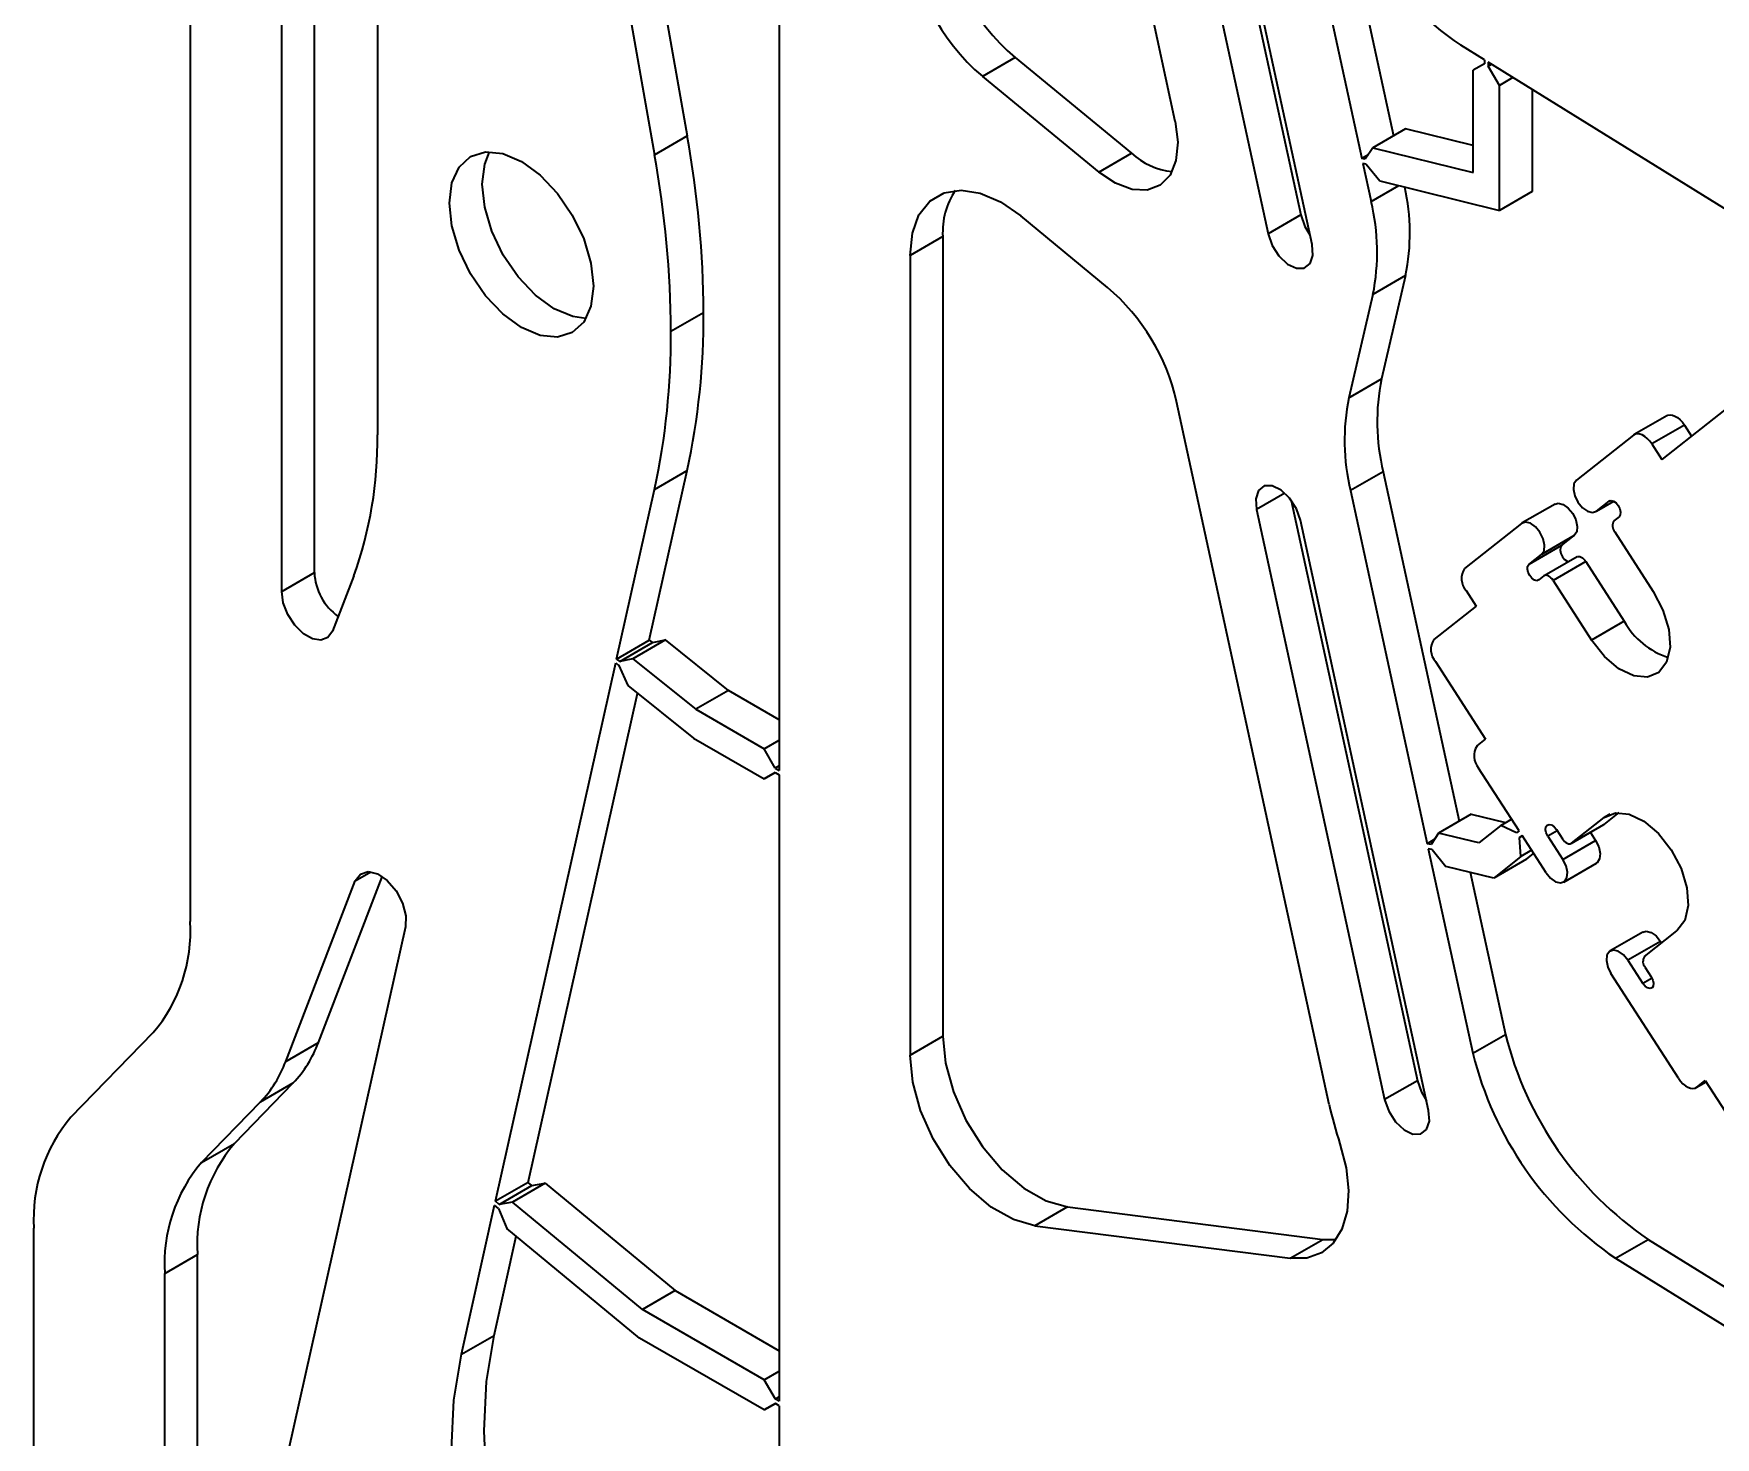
# Model space of a CAD drawing. Header units: millimetres. Extents: x 0 to 415, y 0 to 292.
# Drawn here: x 374.52 to 383.62, y 106.38 to 113.97 of the extents above; entities that cross this region are included whole.
import ezdxf

# ---------------------------------------------------------------- set-up
doc = ezdxf.new("R2010")
doc.units = ezdxf.units.MM

# ---------------------------------------------------------------- blocks, each defined once
blk = doc.blocks.new('SE825')
at = {"color": 7, "linetype": 'Continuous', "lineweight": 35}
for p, q in [((376.8251, 113.2491), (376.8869, 113.3064)), ((376.8869, 113.3064), (376.9675, 113.3313)), ((376.9675, 113.3313), (377.0613, 113.322)), ((377.0613, 113.322), (377.1619, 113.2792)), ((376.7863, 113.1632), (376.8251, 113.2491)), ((377.1619, 113.2792), (377.2626, 113.2058)), ((376.773, 113.0546), (376.7863, 113.1632)), ((377.2626, 113.2058), (377.3564, 113.1068)), ((376.7863, 112.9308), (376.773, 113.0546)), ((377.3564, 113.1068), (377.4369, 112.9889)), ((377.4369, 112.9889), (377.4988, 112.8602)), ((376.8251, 112.8), (376.7863, 112.9308)), ((377.4988, 112.8602), (377.5376, 112.7295)), ((376.8869, 112.6713), (376.8251, 112.8)), ((376.9675, 112.5535), (376.8869, 112.6713)), ((377.5376, 112.7295), (377.5509, 112.6056)), ((377.5509, 112.6056), (377.5376, 112.497)), ((377.0613, 112.4544), (376.9675, 112.5535)), ((377.5376, 112.497), (377.4988, 112.4111)), ((377.1619, 112.381), (377.0613, 112.4544)), ((377.4988, 112.4111), (377.4369, 112.3538)), ((377.2626, 112.3382), (377.1619, 112.381)), ((377.3564, 112.3289), (377.2626, 112.3382)), ((377.4369, 112.3538), (377.3564, 112.3289))]:
    blk.add_line(p, q, dxfattribs=at)
blk = doc.blocks.new('SE824')
blk.add_blockref('SE825', (0, 0))
blk = doc.blocks.new('SE827')
at = {"color": 7, "linetype": 'Continuous', "lineweight": 35}
for p, q in [((375.8741, 110.8929), (375.8656, 110.9537)), ((375.8987, 110.8296), (375.8741, 110.8929)), ((375.9363, 110.7715), (375.8987, 110.8296)), ((375.9825, 110.7254), (375.9363, 110.7715)), ((376.0316, 110.6971), (375.9825, 110.7254)), ((376.0777, 110.6898), (376.0316, 110.6971)), ((376.1154, 110.7046), (376.0777, 110.6898)), ((376.1399, 110.7395), (376.1154, 110.7046))]:
    blk.add_line(p, q, dxfattribs=at)
blk = doc.blocks.new('SE826')
blk.add_blockref('SE827', (0, 0))
blk = doc.blocks.new('SE853')
at = {"color": 7, "linetype": 'Continuous', "lineweight": 35}
for p, q in [((376.2635, 109.3892), (376.2907, 109.4261)), ((376.2907, 109.4261), (376.3327, 109.4392)), ((376.3327, 109.4392), (376.3837, 109.4266)), ((376.3837, 109.4266), (376.4364, 109.3901)), ((376.4364, 109.3901), (376.4836, 109.3349)), ((376.4836, 109.3349), (376.5185, 109.2686)), ((376.5185, 109.2686), (376.5362, 109.2007)), ((376.5362, 109.2007), (376.5343, 109.1406))]:
    blk.add_line(p, q, dxfattribs=at)
blk = doc.blocks.new('SE852')
blk.add_blockref('SE853', (0, 0))
blk = doc.blocks.new('SE893')
at = {"color": 7, "linetype": 'Continuous', "lineweight": 35}
for p, q in [((381.1473, 111.4999), (381.1326, 111.4553)), ((381.1785, 111.5244), (381.1473, 111.4999)), ((381.2214, 111.5251), (381.1785, 111.5244)), ((381.2695, 111.502), (381.2214, 111.5251)), ((381.3155, 111.4584), (381.2695, 111.502)), ((381.1326, 111.4553), (381.1366, 111.3974)), ((381.3524, 111.4011), (381.3155, 111.4584)), ((381.3745, 111.3388), (381.3524, 111.4011))]:
    blk.add_line(p, q, dxfattribs=at)
blk = doc.blocks.new('SE892')
blk.add_blockref('SE893', (0, 0))
blk = doc.blocks.new('SE895')
at = {"color": 7, "linetype": 'Continuous', "lineweight": 35}
for p, q in [((381.8294, 108.206), (381.8515, 108.1437)), ((381.8515, 108.1437), (381.8883, 108.0864)), ((382.0713, 108.0896), (382.0673, 108.1474)), ((381.8883, 108.0864), (381.9343, 108.0428)), ((381.9343, 108.0428), (381.9824, 108.0197)), ((382.0253, 108.0204), (382.0566, 108.045)), ((382.0566, 108.045), (382.0713, 108.0896)), ((381.9824, 108.0197), (382.0253, 108.0204))]:
    blk.add_line(p, q, dxfattribs=at)
blk = doc.blocks.new('SE894')
blk.add_blockref('SE895', (0, 0))
blk = doc.blocks.new('SE899')
at = {"color": 7, "linetype": 'Continuous', "lineweight": 35}
for p, q in [((381.199, 112.8879), (381.2211, 112.8256)), ((381.2211, 112.8256), (381.258, 112.7683)), ((381.258, 112.7683), (381.3039, 112.7247)), ((381.4262, 112.7268), (381.4409, 112.7714)), ((381.4409, 112.7714), (381.4369, 112.8293)), ((381.3039, 112.7247), (381.3521, 112.7016)), ((381.3521, 112.7016), (381.395, 112.7023)), ((381.395, 112.7023), (381.4262, 112.7268))]:
    blk.add_line(p, q, dxfattribs=at)
blk = doc.blocks.new('SE898')
blk.add_blockref('SE899', (0, 0))
blk = doc.blocks.new('SE925')
at = {"color": 7, "linetype": 'Continuous', "lineweight": 35}
for p, q in [((380.6972, 113.4952), (380.7108, 113.3837)), ((380.7108, 113.3837), (380.7011, 113.285)), ((380.3742, 113.1613), (380.2837, 113.2221)), ((380.7011, 113.285), (380.6688, 113.2058)), ((380.4636, 113.1281), (380.3742, 113.1613)), ((380.5459, 113.1247), (380.4636, 113.1281)), ((380.6159, 113.1511), (380.5459, 113.1247)), ((380.6688, 113.2058), (380.6159, 113.1511))]:
    blk.add_line(p, q, dxfattribs=at)
blk = doc.blocks.new('SE924')
blk.add_blockref('SE925', (0, 0))
blk = doc.blocks.new('SE937')
at = {"color": 7, "linetype": 'Continuous', "lineweight": 35}
for p, q in [((381.5876, 107.9668), (381.6207, 107.8375)), ((381.6207, 107.8375), (381.6337, 107.7142)), ((381.6337, 107.7142), (381.6262, 107.6023)), ((381.6262, 107.6023), (381.5983, 107.5062)), ((381.5983, 107.5062), (381.5513, 107.4301)), ((381.5513, 107.4301), (381.4871, 107.3771)), ((381.4084, 107.3493), (381.3185, 107.348)), ((381.4871, 107.3771), (381.4084, 107.3493))]:
    blk.add_line(p, q, dxfattribs=at)
blk = doc.blocks.new('SE936')
blk.add_blockref('SE937', (0, 0))
blk = doc.blocks.new('SE939')
at = {"color": 7, "linetype": 'Continuous', "lineweight": 35}
for p, q in [((379.4468, 113.1099), (379.5394, 113.1249)), ((379.5394, 113.1249), (379.6428, 113.1083)), ((379.3115, 112.9899), (379.3696, 113.0642)), ((379.3696, 113.0642), (379.4468, 113.1099)), ((379.6428, 113.1083), (379.7519, 113.061)), ((379.7519, 113.061), (379.8613, 112.9854)), ((379.2755, 112.8907), (379.3115, 112.9899)), ((379.2633, 112.7716), (379.2755, 112.8907))]:
    blk.add_line(p, q, dxfattribs=at)
blk = doc.blocks.new('SE938')
blk.add_blockref('SE939', (0, 0))
blk = doc.blocks.new('SE941')
at = {"color": 7, "linetype": 'Continuous', "lineweight": 35}
for p, q in [((379.2778, 108.3006), (379.2633, 108.4464)), ((379.3205, 108.1466), (379.2778, 108.3006)), ((379.3888, 107.9935), (379.3205, 108.1466)), ((379.4788, 107.8501), (379.3888, 107.9935)), ((379.5853, 107.725), (379.4788, 107.8501)), ((379.7018, 107.6254), (379.5853, 107.725)), ((379.8217, 107.5572), (379.7018, 107.6254)), ((379.9378, 107.5243), (379.8217, 107.5572))]:
    blk.add_line(p, q, dxfattribs=at)
blk = doc.blocks.new('SE940')
blk.add_blockref('SE941', (0, 0))
blk = doc.blocks.new('SE973')
at = {"color": 7, "linetype": 'Continuous', "lineweight": 35}
for p, q in [((376.7969, 106.5805), (376.8368, 106.8289)), ((376.7836, 106.3133), (376.7969, 106.5805)), ((376.7971, 106.0306), (376.7836, 106.3133)), ((376.8372, 105.736), (376.7971, 106.0306)), ((376.9034, 105.4333), (376.8372, 105.736)), ((376.9949, 105.1262), (376.9034, 105.4333)), ((377.1106, 104.8186), (376.9949, 105.1262)), ((377.249, 104.5144), (377.1106, 104.8186)), ((377.4082, 104.2176), (377.249, 104.5144)), ((377.5864, 103.9317), (377.4082, 104.2176))]:
    blk.add_line(p, q, dxfattribs=at)
blk = doc.blocks.new('SE972')
blk.add_blockref('SE973', (0, 0))
blk = doc.blocks.new('SE997')
at = {"color": 7, "linetype": 'Continuous', "lineweight": 35}
for p, q in [((382.5913, 111.3291), (382.5698, 111.3217)), ((382.6179, 111.3226), (382.5913, 111.3291)), ((382.6453, 111.3032), (382.6179, 111.3226)), ((382.6694, 111.2738), (382.6453, 111.3032)), ((382.6866, 111.239), (382.6694, 111.2738)), ((382.6943, 111.204), (382.6866, 111.239)), ((382.6778, 111.1539), (382.6912, 111.1741)), ((382.6912, 111.1741), (382.6943, 111.204))]:
    blk.add_line(p, q, dxfattribs=at)
blk = doc.blocks.new('SE996')
blk.add_blockref('SE997', (0, 0))
blk = doc.blocks.new('SE999')
at = {"color": 7, "linetype": 'Continuous', "lineweight": 35}
for p, q in [((382.6012, 111.0748), (382.6027, 111.0898)), ((382.605, 111.0573), (382.6012, 111.0748)), ((382.6027, 111.0898), (382.6094, 111.0998)), ((382.6136, 111.0399), (382.605, 111.0573)), ((382.6257, 111.0252), (382.6136, 111.0399)), ((382.6394, 111.0155), (382.6257, 111.0252)), ((382.6526, 111.0123), (382.6394, 111.0155)), ((382.6634, 111.016), (382.6526, 111.0123))]:
    blk.add_line(p, q, dxfattribs=at)
blk = doc.blocks.new('SE998')
blk.add_blockref('SE999', (0, 0))
blk = doc.blocks.new('SE1001')
at = {"color": 7, "linetype": 'Continuous', "lineweight": 35}
for p, q in [((382.6958, 111.0403), (382.6908, 111.0376)), ((382.7016, 111.0413), (382.6958, 111.0403)), ((382.708, 111.0405), (382.7016, 111.0413)), ((382.7148, 111.0381), (382.708, 111.0405)), ((382.7218, 111.0339), (382.7148, 111.0381)), ((382.7285, 111.0284), (382.7218, 111.0339)), ((382.7349, 111.0215), (382.7285, 111.0284)), ((382.7406, 111.0137), (382.7349, 111.0215))]:
    blk.add_line(p, q, dxfattribs=at)
blk = doc.blocks.new('SE1000')
blk.add_blockref('SE1001', (0, 0))
blk = doc.blocks.new('SE1003')
at = {"color": 7, "linetype": 'Continuous', "lineweight": 35}
for p, q in [((383.2817, 110.9539), (383.3344, 110.8529)), ((383.3344, 110.8529), (383.3657, 110.7488)), ((383.0177, 110.6026), (382.9486, 110.6908)), ((383.3657, 110.7488), (383.3725, 110.652)), ((383.0963, 110.536), (383.0177, 110.6026)), ((383.3725, 110.652), (383.3541, 110.5719)), ((383.1768, 110.4973), (383.0963, 110.536)), ((383.2512, 110.4905), (383.1768, 110.4973)), ((383.3123, 110.5162), (383.2512, 110.4905)), ((383.3541, 110.5719), (383.3123, 110.5162))]:
    blk.add_line(p, q, dxfattribs=at)
blk = doc.blocks.new('SE1002')
blk.add_blockref('SE1003', (0, 0))
blk = doc.blocks.new('SE1005')
at = {"color": 7, "linetype": 'Continuous', "lineweight": 35}
for p, q in [((383.0428, 111.4423), (383.0536, 111.446)), ((383.0536, 111.446), (383.0669, 111.4427)), ((383.0669, 111.4427), (383.0806, 111.433)), ((383.0806, 111.433), (383.0926, 111.4184)), ((383.0926, 111.4184), (383.1012, 111.4009)), ((383.1012, 111.4009), (383.1051, 111.3834)), ((383.1035, 111.3685), (383.0968, 111.3584)), ((383.1051, 111.3834), (383.1035, 111.3685))]:
    blk.add_line(p, q, dxfattribs=at)
blk = doc.blocks.new('SE1004')
blk.add_blockref('SE1005', (0, 0))
blk = doc.blocks.new('SE1007')
at = {"color": 7, "linetype": 'Continuous', "lineweight": 35}
for p, q in [((382.853, 111.5358), (382.8499, 111.5059)), ((382.8499, 111.5059), (382.8575, 111.4709)), ((382.8663, 111.5559), (382.853, 111.5358)), ((382.8575, 111.4709), (382.8747, 111.436)), ((382.8747, 111.436), (382.8989, 111.4067)), ((382.8989, 111.4067), (382.9263, 111.3873)), ((382.9263, 111.3873), (382.9528, 111.3808)), ((382.9528, 111.3808), (382.9744, 111.3882))]:
    blk.add_line(p, q, dxfattribs=at)
blk = doc.blocks.new('SE1006')
blk.add_blockref('SE1007', (0, 0))
blk = doc.blocks.new('SE1009')
at = {"color": 7, "linetype": 'Continuous', "lineweight": 35}
for p, q in [((383.1842, 111.8047), (383.1743, 111.7992)), ((383.1959, 111.8067), (383.1842, 111.8047)), ((383.2088, 111.8051), (383.1959, 111.8067)), ((383.2224, 111.8002), (383.2088, 111.8051)), ((383.2362, 111.7919), (383.2224, 111.8002)), ((383.2498, 111.7808), (383.2362, 111.7919)), ((383.2625, 111.7671), (383.2498, 111.7808)), ((383.2739, 111.7514), (383.2625, 111.7671))]:
    blk.add_line(p, q, dxfattribs=at)
blk = doc.blocks.new('SE1008')
blk.add_blockref('SE1009', (0, 0))
blk = doc.blocks.new('SE1025')
at = {"color": 7, "linetype": 'Continuous', "lineweight": 35}
for p, q in [((383.4178, 108.3217), (383.4293, 108.306)), ((383.4293, 108.306), (383.442, 108.2923)), ((383.442, 108.2923), (383.4555, 108.2811)), ((383.4555, 108.2811), (383.4694, 108.2729)), ((383.4694, 108.2729), (383.483, 108.268)), ((383.483, 108.268), (383.4959, 108.2664)), ((383.4959, 108.2664), (383.5076, 108.2684)), ((383.5076, 108.2684), (383.5175, 108.2738))]:
    blk.add_line(p, q, dxfattribs=at)
blk = doc.blocks.new('SE1024')
blk.add_blockref('SE1025', (0, 0))
blk = doc.blocks.new('SE1027')
at = {"color": 7, "linetype": 'Continuous', "lineweight": 35}
for p, q in [((383.0314, 108.9875), (383.0284, 108.9577)), ((383.0284, 108.9577), (383.036, 108.9226)), ((383.0448, 109.0077), (383.0314, 108.9875)), ((383.0664, 109.0151), (383.0448, 109.0077)), ((383.0929, 109.0086), (383.0664, 109.0151)), ((383.1203, 108.9892), (383.0929, 109.0086)), ((383.1444, 108.9599), (383.1203, 108.9892)), ((383.036, 108.9226), (383.0532, 108.8878))]:
    blk.add_line(p, q, dxfattribs=at)
blk = doc.blocks.new('SE1026')
blk.add_blockref('SE1027', (0, 0))
blk = doc.blocks.new('SE1029')
at = {"color": 7, "linetype": 'Continuous', "lineweight": 35}
for p, q in [((383.2711, 108.8701), (383.2797, 108.8527)), ((383.2797, 108.8527), (383.2835, 108.8352)), ((383.2375, 108.8194), (383.2255, 108.8341)), ((383.2513, 108.8097), (383.2375, 108.8194)), ((383.2645, 108.8065), (383.2513, 108.8097)), ((383.2753, 108.8102), (383.2645, 108.8065)), ((383.282, 108.8203), (383.2753, 108.8102)), ((383.2835, 108.8352), (383.282, 108.8203))]:
    blk.add_line(p, q, dxfattribs=at)
blk = doc.blocks.new('SE1028')
blk.add_blockref('SE1029', (0, 0))
blk = doc.blocks.new('SE1031')
at = {"color": 7, "linetype": 'Continuous', "lineweight": 35}
for p, q in [((383.0158, 109.7314), (383.0769, 109.7571)), ((383.0769, 109.7571), (383.1513, 109.7503)), ((383.1513, 109.7503), (383.2318, 109.7117)), ((383.2318, 109.7117), (383.3104, 109.645)), ((383.3104, 109.645), (383.3795, 109.5569)), ((383.3795, 109.5569), (383.4323, 109.4558)), ((383.4323, 109.4558), (383.4636, 109.3518)), ((383.4636, 109.3518), (383.4704, 109.255)), ((383.4704, 109.255), (383.452, 109.1748)), ((383.452, 109.1748), (383.4101, 109.1192))]:
    blk.add_line(p, q, dxfattribs=at)
blk = doc.blocks.new('SE1030')
blk.add_blockref('SE1031', (0, 0))
blk = doc.blocks.new('SE1033')
at = {"color": 7, "linetype": 'Continuous', "lineweight": 35}
for p, q in [((382.7903, 109.6166), (382.796, 109.6088)), ((382.796, 109.6088), (382.8024, 109.6019)), ((382.8024, 109.6019), (382.8092, 109.5963)), ((382.8092, 109.5963), (382.8161, 109.5922)), ((382.8161, 109.5922), (382.8229, 109.5897)), ((382.8229, 109.5897), (382.8293, 109.589)), ((382.8293, 109.589), (382.8352, 109.59)), ((382.8352, 109.59), (382.8401, 109.5927))]:
    blk.add_line(p, q, dxfattribs=at)
blk = doc.blocks.new('SE1032')
blk.add_blockref('SE1033', (0, 0))
blk = doc.blocks.new('SE1035')
at = {"color": 7, "linetype": 'Continuous', "lineweight": 35}
for p, q in [((382.6998, 109.6658), (382.7014, 109.6807)), ((382.7014, 109.6807), (382.7081, 109.6908)), ((382.7081, 109.6908), (382.7189, 109.6945)), ((382.7189, 109.6945), (382.7321, 109.6913)), ((382.7321, 109.6913), (382.7458, 109.6816)), ((382.7458, 109.6816), (382.7579, 109.6669)), ((382.7037, 109.6483), (382.6998, 109.6658)), ((382.7123, 109.6309), (382.7037, 109.6483))]:
    blk.add_line(p, q, dxfattribs=at)
blk = doc.blocks.new('SE1034')
blk.add_blockref('SE1035', (0, 0))
blk = doc.blocks.new('SE1037')
at = {"color": 7, "linetype": 'Continuous', "lineweight": 35}
for p, q in [((382.8105, 109.4702), (382.7933, 109.5051)), ((382.702, 109.433), (382.7262, 109.4036)), ((382.7262, 109.4036), (382.7536, 109.3842)), ((382.8017, 109.3851), (382.815, 109.4053)), ((382.8181, 109.4352), (382.8105, 109.4702)), ((382.815, 109.4053), (382.8181, 109.4352)), ((382.7536, 109.3842), (382.7801, 109.3777)), ((382.7801, 109.3777), (382.8017, 109.3851))]:
    blk.add_line(p, q, dxfattribs=at)
blk = doc.blocks.new('SE1036')
blk.add_blockref('SE1037', (0, 0))
blk = doc.blocks.new('SE1177')
at = {"color": 7, "linetype": 'Continuous', "lineweight": 35}
for p, q in [((383.3551, 111.904), (383.361, 111.9067)), ((383.361, 111.9067), (383.3726, 111.9087)), ((383.3726, 111.9087), (383.3855, 111.9072)), ((383.3855, 111.9072), (383.3992, 111.9022)), ((383.3992, 111.9022), (383.413, 111.894)), ((383.413, 111.894), (383.4266, 111.8828)), ((383.4266, 111.8828), (383.4393, 111.8691)), ((383.4393, 111.8691), (383.4507, 111.8535))]:
    blk.add_line(p, q, dxfattribs=at)
blk = doc.blocks.new('SE1176')
blk.add_blockref('SE1177', (0, 0))
blk = doc.blocks.new('SE1179')
at = {"color": 7, "linetype": 'Continuous', "lineweight": 35}
for p, q in [((382.7506, 111.4264), (382.7681, 111.4311)), ((382.7681, 111.4311), (382.7946, 111.4246)), ((382.7946, 111.4246), (382.8221, 111.4052)), ((382.8221, 111.4052), (382.8462, 111.3759)), ((382.8462, 111.3759), (382.8634, 111.341)), ((382.8634, 111.341), (382.871, 111.306)), ((382.871, 111.306), (382.8679, 111.2761)), ((382.8679, 111.2761), (382.8546, 111.256))]:
    blk.add_line(p, q, dxfattribs=at)
blk = doc.blocks.new('SE1178')
blk.add_blockref('SE1179', (0, 0))
blk = doc.blocks.new('SE1181')
at = {"color": 7, "linetype": 'Continuous', "lineweight": 35}
for p, q in [((382.8696, 111.141), (382.8725, 111.1424)), ((382.8725, 111.1424), (382.8783, 111.1434)), ((382.8783, 111.1434), (382.8848, 111.1426)), ((382.8848, 111.1426), (382.8916, 111.1401)), ((382.8916, 111.1401), (382.8985, 111.136)), ((382.8985, 111.136), (382.9053, 111.1304)), ((382.9053, 111.1304), (382.9117, 111.1236)), ((382.9117, 111.1236), (382.9174, 111.1157))]:
    blk.add_line(p, q, dxfattribs=at)
blk = doc.blocks.new('SE1180')
blk.add_blockref('SE1181', (0, 0))
blk = doc.blocks.new('SE1183')
at = {"color": 7, "linetype": 'Continuous', "lineweight": 35}
for p, q in [((382.7795, 111.1918), (382.7779, 111.1769)), ((382.7779, 111.1769), (382.7818, 111.1594)), ((382.7862, 111.2019), (382.7795, 111.1918)), ((382.7818, 111.1594), (382.7904, 111.1419)), ((382.7904, 111.1419), (382.8024, 111.1273)), ((382.8024, 111.1273), (382.8161, 111.1176)), ((382.8161, 111.1176), (382.8242, 111.1148))]:
    blk.add_line(p, q, dxfattribs=at)
blk = doc.blocks.new('SE1182')
blk.add_blockref('SE1183', (0, 0))
blk = doc.blocks.new('SE1185')
at = {"color": 7, "linetype": 'Continuous', "lineweight": 35}
for p, q in [((381.3758, 112.99), (381.3979, 112.9276)), ((381.3979, 112.9276), (381.4254, 112.8823))]:
    blk.add_line(p, q, dxfattribs=at)
blk = doc.blocks.new('SE1184')
blk.add_blockref('SE1185', (0, 0))
blk = doc.blocks.new('SE1195')
at = {"color": 7, "linetype": 'Continuous', "lineweight": 35}
for p, q in [((383.2256, 109.1125), (383.2431, 109.1172)), ((383.2431, 109.1172), (383.2697, 109.1107)), ((383.2697, 109.1107), (383.2971, 109.0913)), ((383.2971, 109.0913), (383.3212, 109.0619))]:
    blk.add_line(p, q, dxfattribs=at)
blk = doc.blocks.new('SE1194')
blk.add_blockref('SE1195', (0, 0))
blk = doc.blocks.new('SE1199')
at = {"color": 7, "linetype": 'Continuous', "lineweight": 35}
for p, q in [((382.9701, 109.6071), (382.9873, 109.5723)), ((382.9785, 109.4872), (382.9744, 109.4845)), ((382.9918, 109.5074), (382.9785, 109.4872)), ((382.9873, 109.5723), (382.9949, 109.5372)), ((382.9949, 109.5372), (382.9918, 109.5074))]:
    blk.add_line(p, q, dxfattribs=at)
blk = doc.blocks.new('SE1198')
blk.add_blockref('SE1199', (0, 0))
blk = doc.blocks.new('SE1205')
at = {"color": 7, "linetype": 'Continuous', "lineweight": 35}
for p, q in [((382.0062, 108.3081), (382.0283, 108.2457)), ((382.0283, 108.2457), (382.0558, 108.2004))]:
    blk.add_line(p, q, dxfattribs=at)
blk = doc.blocks.new('SE1204')
blk.add_blockref('SE1205', (0, 0))
blk = doc.blocks.new('SE1219')
at = {"color": 7, "linetype": 'Continuous', "lineweight": 35}
for p, q in [((376.9631, 113.2653), (376.9899, 113.3322)), ((376.9498, 113.1567), (376.9631, 113.2653)), ((376.9631, 113.0328), (376.9498, 113.1567)), ((377.0019, 112.9021), (376.9631, 113.0328)), ((377.0637, 112.7734), (377.0019, 112.9021)), ((377.1443, 112.6555), (377.0637, 112.7734)), ((377.2381, 112.5565), (377.1443, 112.6555)), ((377.3387, 112.4831), (377.2381, 112.5565)), ((377.4394, 112.4403), (377.3387, 112.4831)), ((377.5107, 112.4301), (377.4394, 112.4403))]:
    blk.add_line(p, q, dxfattribs=at)
blk = doc.blocks.new('SE1218')
blk.add_blockref('SE1219', (0, 0))
blk = doc.blocks.new('SE1221')
at = {"color": 7, "linetype": 'Continuous', "lineweight": 35}
for p, q in [((379.44, 108.5484), (379.4545, 108.4027)), ((379.4545, 108.4027), (379.4972, 108.2487)), ((379.4972, 108.2487), (379.5656, 108.0955)), ((379.5656, 108.0955), (379.6556, 107.9522)), ((379.6556, 107.9522), (379.762, 107.827)), ((379.762, 107.827), (379.8786, 107.7274)), ((379.8786, 107.7274), (379.9984, 107.6592)), ((379.9984, 107.6592), (380.1146, 107.6264))]:
    blk.add_line(p, q, dxfattribs=at)
blk = doc.blocks.new('SE1220')
blk.add_blockref('SE1221', (0, 0))
blk = doc.blocks.new('SE1233')
at = {"color": 7, "linetype": 'Continuous', "lineweight": 35}
for p, q in [((376.9737, 106.6826), (377.0136, 106.931)), ((376.9603, 106.4154), (376.9737, 106.6826)), ((376.9738, 106.1327), (376.9603, 106.4154)), ((377.0139, 105.8381), (376.9738, 106.1327)), ((377.0802, 105.5353), (377.0139, 105.8381)), ((377.1717, 105.2282), (377.0802, 105.5353)), ((377.2874, 104.9206), (377.1717, 105.2282)), ((377.4257, 104.6165), (377.2874, 104.9206)), ((377.585, 104.3196), (377.4257, 104.6165)), ((377.7632, 104.0338), (377.585, 104.3196))]:
    blk.add_line(p, q, dxfattribs=at)
blk = doc.blocks.new('SE1232')
blk.add_blockref('SE1233', (0, 0))

msp = doc.modelspace()

# ---------------------------------------------------------------- linework, layer by layer
at = {"color": 7, "linetype": 'Continuous', "lineweight": 35}
for p, q in [((375.3706, 118.5519), (375.3706, 109.1684)), ((380.6972, 113.4952), (379.818, 117.5453)), ((377.1975, 117.1709), (377.8815, 113.315)), ((380.2749, 117.1447), (381.199, 112.8879)), ((380.4632, 117.1938), (381.3758, 112.99)), ((380.8646, 117.1697), (381.7056, 113.2958)), ((377.4162, 117.0364), (378.0583, 113.417)), ((381.4369, 112.8293), (380.5128, 117.0861)), ((378.5562, 116.5869), (378.5562, 109.9867)), ((376.0424, 111.0558), (376.0424, 116.2593)), ((375.8656, 110.9537), (375.8656, 116.2033)), ((376.3827, 114.7583), (376.3827, 111.8017)), ((381.6158, 114.6259), (381.8779, 113.4186)), ((382.3687, 113.8285), (382.2406, 113.9079)), ((379.8319, 113.8416), (379.6551, 113.7395)), ((379.8319, 113.8416), (380.4605, 113.3241)), ((382.3686, 113.8068), (382.3085, 113.7721)), ((382.3085, 113.2192), (382.3085, 113.7721)), ((382.3687, 113.8069), (382.3686, 113.8068)), ((382.3686, 113.8068), (382.3687, 113.8068)), ((382.3687, 113.8285), (382.3687, 113.8068)), ((383.7536, 112.9706), (382.3899, 113.8154)), ((382.3899, 113.8154), (382.3899, 113.7944)), ((382.3899, 113.7944), (382.4074, 113.8045)), ((382.4499, 113.6905), (382.3899, 113.7944)), ((379.6551, 113.7395), (380.2837, 113.2221)), ((382.5232, 113.7328), (382.4499, 113.6905)), ((382.4499, 113.0144), (382.4499, 113.6905)), ((382.6267, 113.6687), (382.6267, 113.1165)), ((377.8815, 113.315), (378.0583, 113.417)), ((381.9417, 113.4554), (381.7649, 113.3534)), ((382.3085, 113.3649), (381.9417, 113.4554)), ((380.2837, 113.2221), (380.4605, 113.3241)), ((381.7398, 113.3156), (381.7056, 113.2958)), ((381.7649, 113.3534), (381.7237, 113.2914)), ((381.7649, 113.3534), (382.3085, 113.2192)), ((381.7237, 113.2914), (381.7056, 113.2958)), ((381.7295, 113.2645), (381.7114, 113.2689)), ((381.7114, 113.2689), (381.7563, 113.0623)), ((381.7295, 113.2645), (381.8039, 113.1739)), ((381.7295, 113.2645), (381.7295, 113.2645)), ((381.7563, 113.0623), (381.9059, 113.1487)), ((381.8039, 113.1739), (382.4499, 113.0144)), ((382.6267, 113.1165), (382.4499, 113.0144)), ((380.3314, 112.5984), (379.8613, 112.9854)), ((381.3758, 112.99), (381.199, 112.8879)), ((379.44, 112.8737), (379.2633, 112.7716)), ((379.44, 112.8737), (379.44, 108.5484)), ((379.2633, 112.7716), (379.2633, 108.4464)), ((381.9428, 112.6618), (381.7661, 112.5598)), ((381.9428, 112.6618), (381.8122, 112.1039)), ((381.7661, 112.5598), (381.6355, 112.0019)), ((378.1469, 112.4615), (377.9701, 112.3595)), ((381.6355, 112.0019), (381.8122, 112.1039)), ((383.8298, 112.064), (383.328, 111.6675)), ((381.5293, 108.1804), (380.7041, 111.9817)), ((383.3551, 111.904), (383.1783, 111.802)), ((383.4507, 111.8535), (383.2739, 111.7514)), ((383.4507, 111.8535), (383.4887, 111.7945)), ((383.1743, 111.7992), (382.8663, 111.5559)), ((383.2739, 111.7514), (383.328, 111.6675)), ((377.8533, 110.6907), (378.0581, 111.6077)), ((377.8813, 111.5056), (378.0581, 111.6077)), ((381.822, 111.6014), (381.6452, 111.4993)), ((381.822, 111.6014), (382.2323, 109.7113)), ((377.6765, 110.5886), (377.8813, 111.5056)), ((381.6452, 111.4993), (382.0598, 109.5899)), ((381.2896, 111.4858), (381.1366, 111.3974)), ((381.1366, 111.3974), (381.8294, 108.206)), ((381.3248, 111.4464), (382.0062, 108.3081)), ((382.7506, 111.4264), (382.5738, 111.3244)), ((382.9704, 111.3855), (383.0683, 111.442)), ((382.9744, 111.3882), (383.0428, 111.4423)), ((382.9744, 111.3882), (383.0679, 111.4422)), ((383.047, 111.4447), (383.0428, 111.4423)), ((382.0673, 108.1474), (381.3745, 111.3388)), ((382.5698, 111.3217), (382.2618, 111.0784)), ((383.0968, 111.3584), (383.0695, 111.3368)), ((382.8546, 111.256), (382.6778, 111.1539)), ((382.7862, 111.2019), (382.8546, 111.256)), ((383.0737, 111.2768), (383.2817, 110.9539)), ((382.7862, 111.2019), (382.6094, 111.0998)), ((382.6094, 111.0998), (382.6778, 111.1539)), ((382.8696, 111.141), (382.6928, 111.039)), ((375.8656, 110.9537), (376.0424, 111.0558)), ((376.2548, 111.0377), (376.1399, 110.7395)), ((382.6908, 111.0376), (382.6634, 111.016)), ((382.9174, 111.1157), (382.7406, 111.0137)), ((382.9174, 111.1157), (383.1254, 110.7928)), ((382.2702, 110.9584), (382.3242, 110.8746)), ((382.7406, 111.0137), (382.9486, 110.6908)), ((382.3242, 110.8746), (382.0961, 110.6943)), ((383.1254, 110.7928), (382.9486, 110.6908)), ((377.6765, 110.5886), (377.8533, 110.6907)), ((377.6932, 110.5753), (377.87, 110.6774)), ((377.9404, 110.6917), (377.7636, 110.5897)), ((377.8533, 110.6907), (377.87, 110.6774)), ((377.87, 110.6774), (377.9404, 110.6917)), ((378.2817, 110.4186), (377.9404, 110.6917)), ((377.6765, 110.5886), (377.6932, 110.5753)), ((377.7636, 110.5897), (377.6932, 110.5753)), ((377.7636, 110.5897), (378.1049, 110.3166)), ((377.0217, 107.6566), (377.6718, 110.5675)), ((377.6718, 110.5675), (377.6892, 110.5536)), ((377.6892, 110.5536), (377.7368, 110.4448)), ((382.1045, 110.5744), (382.3746, 110.1551)), ((377.1985, 107.7587), (377.789, 110.403)), ((377.7368, 110.4448), (378.0914, 110.1611)), ((378.2817, 110.4186), (378.1049, 110.3166)), ((378.5562, 110.2602), (378.2817, 110.4186)), ((378.1049, 110.3166), (378.4745, 110.1033)), ((378.0914, 110.1611), (378.4745, 109.94)), ((378.4745, 110.1033), (378.5562, 110.1504)), ((382.329, 110.119), (382.3746, 110.1551)), ((378.5346, 109.9992), (378.4745, 110.1033)), ((378.4745, 109.94), (378.5346, 109.9747)), ((378.5346, 109.9747), (378.4745, 109.94)), ((378.5562, 110.0116), (378.5346, 109.9992)), ((378.5346, 109.9992), (378.5562, 109.9867)), ((378.5346, 109.9747), (378.5562, 109.9622)), ((378.5562, 109.9622), (378.5562, 106.5746)), ((382.556, 109.6598), (382.3374, 109.9991)), ((382.298, 109.7492), (382.1212, 109.6471)), ((382.298, 109.7492), (382.4834, 109.7039)), ((382.4577, 109.689), (382.3392, 109.5939)), ((382.4577, 109.689), (382.5156, 109.7225)), ((382.5422, 109.6489), (382.4577, 109.689)), ((382.8381, 109.5913), (383.0149, 109.6934)), ((382.8401, 109.5927), (383.0158, 109.7314)), ((383.0169, 109.6947), (382.8401, 109.5927)), ((383.0169, 109.6947), (383.0149, 109.6934)), ((383.0465, 109.7492), (383.0158, 109.7314)), ((383.0169, 109.6947), (383.0977, 109.7585)), ((382.098, 109.6119), (382.0598, 109.5899)), ((382.0801, 109.5849), (382.0598, 109.5899)), ((382.1212, 109.6471), (382.0801, 109.5849)), ((382.0801, 109.5849), (382.0801, 109.5849)), ((382.3392, 109.5939), (382.1212, 109.6471)), ((382.556, 109.6598), (382.5422, 109.6489)), ((382.5722, 109.6346), (382.5585, 109.6238)), ((382.5735, 109.6325), (382.5585, 109.6238)), ((382.5585, 109.6238), (382.5586, 109.6237)), ((382.5586, 109.6237), (382.5736, 109.6324)), ((382.5661, 109.5216), (382.5586, 109.6237)), ((382.702, 109.433), (382.5722, 109.6346)), ((382.7624, 109.6598), (382.7123, 109.6309)), ((382.7123, 109.6309), (382.7933, 109.5051)), ((382.7579, 109.6669), (382.7903, 109.6166)), ((382.7933, 109.5051), (382.9701, 109.6071)), ((382.9417, 109.6511), (382.9701, 109.6071)), ((382.086, 109.5579), (382.0656, 109.563)), ((382.0656, 109.563), (382.3058, 108.4566)), ((382.086, 109.5579), (382.1604, 109.4676)), ((382.5661, 109.5216), (382.4199, 109.4042)), ((382.5967, 109.5063), (382.4199, 109.4042)), ((382.6236, 109.5548), (382.5661, 109.5216)), ((382.5967, 109.5063), (382.635, 109.5371)), ((376.0639, 108.5143), (376.4096, 109.4116)), ((376.2635, 109.3892), (376.3481, 109.438)), ((382.4199, 109.4042), (382.1604, 109.4676)), ((382.2922, 109.4354), (382.4825, 108.5587)), ((382.7977, 109.3824), (382.9744, 109.4845)), ((375.8871, 108.4123), (376.2635, 109.3892)), ((376.5343, 109.1406), (375.512, 104.5634)), ((383.2256, 109.1125), (383.0488, 109.0105)), ((383.3212, 109.0619), (383.1444, 108.9599)), ((383.2345, 108.9804), (383.4101, 109.1192)), ((383.3212, 109.0619), (383.3268, 109.0533)), ((383.1444, 108.9599), (383.2255, 108.8341)), ((383.4178, 108.3217), (383.0532, 108.8878)), ((383.2753, 108.8629), (383.2255, 108.8341)), ((383.2387, 108.9205), (383.2711, 108.8701)), ((374.7255, 108.111), (375.1707, 108.5682)), ((375.8871, 108.4123), (376.0639, 108.5143)), ((379.2633, 108.4464), (379.44, 108.5484)), ((382.3058, 108.4566), (382.4825, 108.5587)), ((382.0062, 108.3081), (381.8294, 108.206)), ((383.5175, 108.2738), (383.5631, 108.3099)), ((383.5631, 108.3099), (384.1574, 107.3873)), ((375.6094, 107.969), (375.928, 108.2961)), ((375.7512, 108.194), (375.928, 108.2961)), ((383.5135, 108.2711), (383.5679, 108.3025)), ((383.5175, 108.2738), (383.5677, 108.3028)), ((375.4326, 107.8669), (375.7512, 108.194)), ((375.4326, 107.8669), (375.6094, 107.969)), ((377.1985, 107.7587), (377.0217, 107.6566)), ((377.042, 107.6398), (377.2188, 107.7419)), ((377.2902, 107.7539), (377.1135, 107.6518)), ((377.2187, 107.7418), (377.1985, 107.7587)), ((377.2188, 107.7419), (377.2902, 107.7539)), ((377.2902, 107.7539), (377.9923, 107.1736)), ((376.8368, 106.8289), (377.017, 107.6355)), ((377.0377, 107.6181), (377.017, 107.6355)), ((377.042, 107.6397), (377.0217, 107.6566)), ((377.0377, 107.6181), (377.0836, 107.5094)), ((377.1135, 107.6518), (377.042, 107.6398)), ((377.042, 107.6397), (377.042, 107.6398)), ((377.8156, 107.0716), (377.1135, 107.6518)), ((380.1146, 107.6264), (379.9378, 107.5243)), ((380.1146, 107.6264), (381.4953, 107.4501)), ((374.5256, 100.7893), (374.5256, 107.5108)), ((377.8005, 106.917), (377.0836, 107.5094)), ((379.9378, 107.5243), (381.3185, 107.348)), ((377.0136, 106.931), (377.1336, 107.4681)), ((381.3185, 107.348), (381.4953, 107.4501)), ((381.4953, 107.4501), (381.5659, 107.4488)), ((383.0779, 107.3479), (383.2547, 107.45)), ((383.2547, 107.45), (384.4727, 106.6954)), ((375.2327, 107.2667), (375.4095, 107.3687)), ((375.4095, 104.8631), (375.4095, 107.3687)), ((383.0779, 107.3479), (384.5261, 106.4508)), ((375.2327, 104.761), (375.2327, 107.2667)), ((377.9923, 107.1736), (377.8156, 107.0716)), ((377.9923, 107.1736), (378.5562, 106.8481)), ((378.4749, 106.691), (377.8156, 107.0716)), ((376.8368, 106.8289), (377.0136, 106.931)), ((378.4749, 106.5277), (377.8005, 106.917)), ((378.4749, 106.691), (378.5562, 106.7379)), ((378.535, 106.5869), (378.4749, 106.691)), ((378.5562, 106.5991), (378.535, 106.5869)), ((378.5562, 106.5746), (378.535, 106.5869)), ((378.4749, 106.5277), (378.535, 106.5624)), ((378.535, 106.5624), (378.4749, 106.5277)), ((378.5562, 106.5501), (378.535, 106.5624)), ((378.5562, 106.5501), (378.5562, 100.3491))]:
    msp.add_line(p, q, dxfattribs=at)
for centre, radius, start, end in [((383.3097, 115.4758), 1.8977, 192.588, 235.71004), ((380.535, 114.6828), 1.0963, 182.92725, 230.11432), ((380.3582, 114.5808), 1.0963, 182.92725, 230.11432), ((372.6314, 112.4318), 5.5156, 0.30862, 10.28928), ((372.4546, 112.3298), 5.5156, 0.30862, 10.28928), ((380.7193, 113.6038), 0.3811, 227.22496, 264.01822), ((380.817, 112.89), 1.1487, 348.54321, 12.61166), ((379.8511, 112.896), 0.4117, 146.45491, 183.10996), ((380.6287, 112.7891), 1.1602, 348.60189, 13.624), ((379.5885, 111.7285), 1.144, 12.7889, 49.50408), ((374.2044, 112.4399), 3.9425, 347.81286, 0.31391), ((374.0277, 112.3379), 3.9425, 347.81286, 0.31391), ((382.9495, 111.8746), 1.1602, 168.60189, 193.624), ((382.7728, 111.7726), 1.1602, 168.60189, 193.624), ((374.2504, 111.766), 2.1326, 340.03024, 0.95707), ((383.1101, 111.3095), 0.0489, 146.10488, 221.90727), ((376.3485, 111.0686), 0.3064, 182.40379, 234.5032), ((382.343, 111.0238), 0.0978, 146.10488, 221.90727), ((383.4887, 110.9913), 0.414, 208.64779, 252.35148), ((382.1773, 110.6398), 0.0978, 146.10488, 221.90727), ((382.4102, 110.0645), 0.0978, 146.10488, 221.90727), ((374.5233, 109.1172), 0.8489, 319.70514, 3.46034), ((383.2751, 108.9531), 0.0489, 146.10488, 221.90727), ((375.4644, 108.7362), 0.6392, 316.48688, 339.69197), ((384.3228, 109.0171), 1.8965, 193.98891, 235.72158), ((375.2877, 108.6341), 0.6392, 316.48688, 339.69197), ((384.1461, 108.9151), 1.8965, 193.98891, 235.72158), ((383.6412, 108.6415), 2.1616, 192.31717, 198.18737), ((375.373, 107.562), 0.8489, 139.70514, 183.46034), ((376.2569, 107.42), 0.8489, 139.70514, 183.46034), ((376.0801, 107.3179), 0.8489, 139.70514, 183.46034)]:
    msp.add_arc(centre, radius, start, end, dxfattribs=at)
msp.add_point((377.6892, 110.5536), dxfattribs=at)

# ---------------------------------------------------------------- block references
for name in ['SE924', 'SE824', 'SE1218', 'SE938', 'SE1184', 'SE898', 'SE1176', 'SE1008', 'SE892', 'SE1006', 'SE1178', 'SE1004', 'SE996', 'SE1182', 'SE1180', 'SE998', 'SE1000', 'SE826', 'SE1002', 'SE1034', 'SE1030', 'SE1032', 'SE1198', 'SE1036', 'SE852', 'SE1194', 'SE1026', 'SE1028', 'SE1220', 'SE940', 'SE1204', 'SE1024', 'SE894', 'SE936', 'SE1232', 'SE972']:
    msp.add_blockref(name, (0, 0))

doc.saveas('drawing.dxf')
